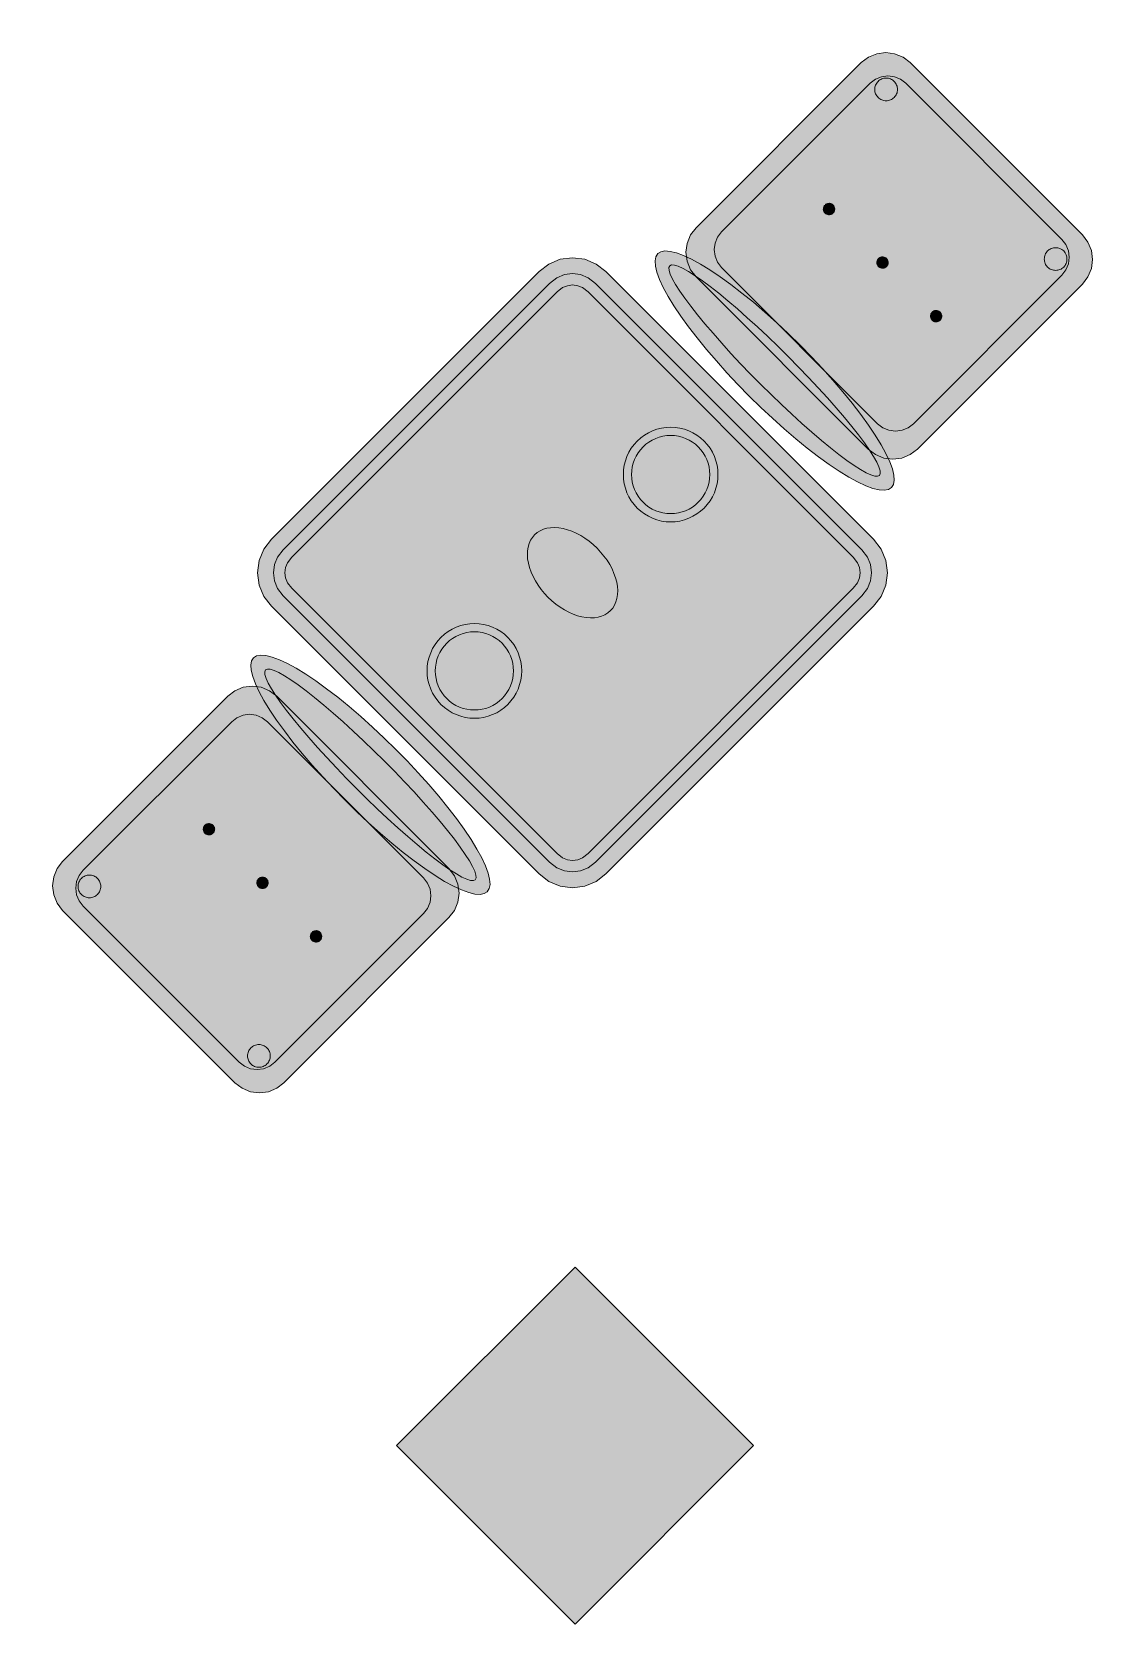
# Model space of a CAD drawing. Header units: metres. Extents: x 2172.2 to 2210.6, y 415.3 to 458.1.
# Drawn here: x 2180.175 to 2181.889, y 449.233 to 451.756 of the extents above; entities that cross this region are included whole.
import ezdxf

# ---------------------------------------------------------------- set-up
doc = ezdxf.new("R2010")
doc.units = ezdxf.units.M
for name, color, linetype, lineweight in [('NC_N1_CHAIRS', 7, 'CONTINUOUS', 13), ('NC_N1_COLUMNS', 8, 'CONTINUOUS', 25), ('NC_N1_TABLES', 7, 'CONTINUOUS', 13), ('NC_N1_WALLS', 7, 'CONTINUOUS', 25)]:
    doc.layers.add(name, color=color, linetype=linetype, lineweight=lineweight)

# ---------------------------------------------------------------- blocks, each defined once
blk = doc.blocks.new('NC_N1_ARCHITECTURE')
at = {"layer": 'NC_N1_COLUMNS', "true_color": 0xe6e9ea}
blk.add_hatch(color=256, dxfattribs=at).paths.add_polyline_path([(-8.68074, 15.516096), (-8.96358, 15.233257), (-9.246388, 15.51613), (-8.96358, 15.798936)])
at = {"layer": 'NC_N1_COLUMNS', "linetype": 'CONTINUOUS', "lineweight": -2}
blk.add_lwpolyline([(-8.68074, 15.516096), (-8.96358, 15.233257), (-9.246388, 15.51613), (-8.96358, 15.798936)], close=True, dxfattribs=at)
blk = doc.blocks.new('NC_N1_DINING_TWO_SQUARE')
at = {"true_color": 0xf6f5ef}
h = blk.add_hatch(color=256, dxfattribs=at)
h.dxf.hatch_style = 1
h.paths.add_polyline_path([(0.3, -0.375), (-0.3, -0.375), (-0.3194, -0.3724), (-0.3375, -0.365), (-0.353, -0.353), (-0.365, -0.3375), (-0.3724, -0.3194), (-0.375, -0.3), (-0.375, 0.3), (-0.3724, 0.3194), (-0.365, 0.3375), (-0.353, 0.353), (-0.3375, 0.365), (-0.3194, 0.3724), (-0.3, 0.375), (0.3, 0.375), (0.3194, 0.3724), (0.3375, 0.365), (0.353, 0.353), (0.365, 0.3375), (0.3724, 0.3194), (0.375, 0.3), (0.375, -0.3), (0.3724, -0.3194), (0.365, -0.3375), (0.353, -0.353), (0.3375, -0.365), (0.3194, -0.3724)])
at = {"color": 0, "linetype": 'CONTINUOUS', "lineweight": -2, "true_color": 0x2d3540}
blk.add_lwpolyline([(0.3, -0.375), (-0.3, -0.375), (-0.3194, -0.3724), (-0.3375, -0.365), (-0.353, -0.353), (-0.365, -0.3375), (-0.3724, -0.3194), (-0.375, -0.3), (-0.375, 0.3), (-0.3724, 0.3194), (-0.365, 0.3375), (-0.353, 0.353), (-0.3375, 0.365), (-0.3194, 0.3724), (-0.3, 0.375), (0.3, 0.375), (0.3194, 0.3724), (0.3375, 0.365), (0.353, 0.353), (0.365, 0.3375), (0.3724, 0.3194), (0.375, 0.3), (0.375, -0.3), (0.3724, -0.3194), (0.365, -0.3375), (0.353, -0.353), (0.3375, -0.365), (0.3194, -0.3724)], close=True, dxfattribs=at)
at = {"color": 0, "linetype": 'CONTINUOUS', "lineweight": -2, "true_color": 0xa38246}
for points in [[(0.2984, -0.35), (-0.2984, -0.35), (-0.3129, -0.3481), (-0.3249, -0.3431), (-0.3352, -0.3352), (-0.3431, -0.3249), (-0.3481, -0.3129), (-0.35, -0.2984), (-0.35, 0.2984), (-0.3481, 0.3129), (-0.3431, 0.3249), (-0.3352, 0.3352), (-0.3249, 0.3431), (-0.3129, 0.3481), (-0.2984, 0.35), (0.2984, 0.35), (0.3129, 0.3481), (0.3249, 0.3431), (0.3352, 0.3352), (0.3431, 0.3249), (0.3481, 0.3129), (0.35, 0.2984), (0.35, -0.2984), (0.3481, -0.3129), (0.3431, -0.3249), (0.3352, -0.3352), (0.3249, -0.3431), (0.3129, -0.3481)], [(0.2972, -0.332), (-0.2972, -0.332), (-0.3082, -0.3306), (-0.3158, -0.3274), (-0.3224, -0.3224), (-0.3274, -0.3158), (-0.3306, -0.3082), (-0.332, -0.2972), (-0.332, 0.2972), (-0.3306, 0.3082), (-0.3274, 0.3158), (-0.3224, 0.3224), (-0.3158, 0.3274), (-0.3082, 0.3306), (-0.2972, 0.332), (0.2972, 0.332), (0.3082, 0.3306), (0.3158, 0.3274), (0.3224, 0.3224), (0.3274, 0.3158), (0.3306, 0.3082), (0.332, 0.2972), (0.332, -0.2972), (0.3306, -0.3082), (0.3274, -0.3158), (0.3224, -0.3224), (0.3158, -0.3274), (0.3082, -0.3306)], [(0.062, 0.22), (0.0617, 0.2139), (0.0608, 0.2079), (0.0593, 0.202), (0.0573, 0.1963), (0.0547, 0.1908), (0.0516, 0.1856), (0.0479, 0.1807), (0.0438, 0.1762), (0.0393, 0.1721), (0.0344, 0.1684), (0.0292, 0.1653), (0.0237, 0.1627), (0.018, 0.1607), (0.0121, 0.1592), (0.0061, 0.1583), (0, 0.158), (-0.0061, 0.1583), (-0.0121, 0.1592), (-0.018, 0.1607), (-0.0237, 0.1627), (-0.0292, 0.1653), (-0.0344, 0.1684), (-0.0393, 0.1721), (-0.0438, 0.1762), (-0.0479, 0.1807), (-0.0516, 0.1856), (-0.0547, 0.1908), (-0.0573, 0.1963), (-0.0593, 0.202), (-0.0608, 0.2079), (-0.0617, 0.2139), (-0.062, 0.22), (-0.0617, 0.2261), (-0.0608, 0.2321), (-0.0593, 0.238), (-0.0573, 0.2437), (-0.0547, 0.2492), (-0.0516, 0.2544), (-0.0479, 0.2593), (-0.0438, 0.2638), (-0.0393, 0.2679), (-0.0344, 0.2716), (-0.0292, 0.2747), (-0.0237, 0.2773), (-0.018, 0.2793), (-0.0121, 0.2808), (-0.0061, 0.2817), (0, 0.282), (0.0061, 0.2817), (0.0121, 0.2808), (0.018, 0.2793), (0.0237, 0.2773), (0.0292, 0.2747), (0.0344, 0.2716), (0.0393, 0.2679), (0.0438, 0.2638), (0.0479, 0.2593), (0.0516, 0.2544), (0.0547, 0.2492), (0.0573, 0.2437), (0.0593, 0.238), (0.0608, 0.2321), (0.0617, 0.2261)], [(0.085, 0), (0.0846, 0.0054), (0.0834, 0.0107), (0.0813, 0.016), (0.0785, 0.021), (0.075, 0.0259), (0.0707, 0.0306), (0.0657, 0.0349), (0.0601, 0.0389), (0.0539, 0.0425), (0.0472, 0.0457), (0.0401, 0.0485), (0.0325, 0.0508), (0.0247, 0.0526), (0.0166, 0.0539), (0.0083, 0.0547), (0, 0.055), (-0.0083, 0.0547), (-0.0166, 0.0539), (-0.0247, 0.0526), (-0.0325, 0.0508), (-0.0401, 0.0485), (-0.0472, 0.0457), (-0.0539, 0.0425), (-0.0601, 0.0389), (-0.0657, 0.0349), (-0.0707, 0.0306), (-0.075, 0.0259), (-0.0785, 0.021), (-0.0813, 0.016), (-0.0834, 0.0107), (-0.0846, 0.0054), (-0.085, 0), (-0.0846, -0.0054), (-0.0834, -0.0107), (-0.0813, -0.016), (-0.0785, -0.021), (-0.075, -0.0259), (-0.0707, -0.0306), (-0.0657, -0.0349), (-0.0601, -0.0389), (-0.0539, -0.0425), (-0.0472, -0.0457), (-0.0401, -0.0485), (-0.0325, -0.0508), (-0.0247, -0.0526), (-0.0166, -0.0539), (-0.0083, -0.0547), (0, -0.055), (0.0083, -0.0547), (0.0166, -0.0539), (0.0247, -0.0526), (0.0325, -0.0508), (0.0401, -0.0485), (0.0472, -0.0457), (0.0539, -0.0425), (0.0601, -0.0389), (0.0657, -0.0349), (0.0707, -0.0306), (0.075, -0.0259), (0.0785, -0.021), (0.0813, -0.016), (0.0834, -0.0107), (0.0846, -0.0054)], [(0.062, -0.22), (0.0617, -0.2261), (0.0608, -0.2321), (0.0593, -0.238), (0.0573, -0.2437), (0.0547, -0.2492), (0.0516, -0.2544), (0.0479, -0.2593), (0.0438, -0.2638), (0.0393, -0.2679), (0.0344, -0.2716), (0.0292, -0.2747), (0.0237, -0.2773), (0.018, -0.2793), (0.0121, -0.2808), (0.0061, -0.2817), (0, -0.282), (-0.0061, -0.2817), (-0.0121, -0.2808), (-0.018, -0.2793), (-0.0237, -0.2773), (-0.0292, -0.2747), (-0.0344, -0.2716), (-0.0393, -0.2679), (-0.0438, -0.2638), (-0.0479, -0.2593), (-0.0516, -0.2544), (-0.0547, -0.2492), (-0.0573, -0.2437), (-0.0593, -0.238), (-0.0608, -0.2321), (-0.0617, -0.2261), (-0.062, -0.22), (-0.0617, -0.2139), (-0.0608, -0.2079), (-0.0593, -0.202), (-0.0573, -0.1963), (-0.0547, -0.1908), (-0.0516, -0.1856), (-0.0479, -0.1807), (-0.0438, -0.1762), (-0.0393, -0.1721), (-0.0344, -0.1684), (-0.0292, -0.1653), (-0.0237, -0.1627), (-0.018, -0.1607), (-0.0121, -0.1592), (-0.0061, -0.1583), (0, -0.158), (0.0061, -0.1583), (0.0121, -0.1592), (0.018, -0.1607), (0.0237, -0.1627), (0.0292, -0.1653), (0.0344, -0.1684), (0.0393, -0.1721), (0.0438, -0.1762), (0.0479, -0.1807), (0.0516, -0.1856), (0.0547, -0.1908), (0.0573, -0.1963), (0.0593, -0.202), (0.0608, -0.2079), (0.0617, -0.2139)]]:
    blk.add_lwpolyline(points, close=True, dxfattribs=at)
at = {"color": 0, "linetype": 'CONTINUOUS', "lineweight": -2, "true_color": 0x89939a}
for points in [[(0.075, 0.22), (0.0746, 0.2126), (0.0736, 0.2054), (0.0718, 0.1982), (0.0693, 0.1913), (0.0661, 0.1846), (0.0624, 0.1783), (0.058, 0.1724), (0.053, 0.167), (0.0476, 0.162), (0.0417, 0.1576), (0.0354, 0.1539), (0.0287, 0.1507), (0.0218, 0.1482), (0.0146, 0.1464), (0.0074, 0.1454), (0, 0.145), (-0.0074, 0.1454), (-0.0146, 0.1464), (-0.0218, 0.1482), (-0.0287, 0.1507), (-0.0354, 0.1539), (-0.0417, 0.1576), (-0.0476, 0.162), (-0.053, 0.167), (-0.058, 0.1724), (-0.0624, 0.1783), (-0.0661, 0.1846), (-0.0693, 0.1913), (-0.0718, 0.1982), (-0.0736, 0.2054), (-0.0746, 0.2126), (-0.075, 0.22), (-0.0746, 0.2274), (-0.0736, 0.2346), (-0.0718, 0.2418), (-0.0693, 0.2487), (-0.0661, 0.2554), (-0.0624, 0.2617), (-0.058, 0.2676), (-0.053, 0.273), (-0.0476, 0.278), (-0.0417, 0.2824), (-0.0354, 0.2861), (-0.0287, 0.2893), (-0.0218, 0.2918), (-0.0146, 0.2936), (-0.0074, 0.2946), (0, 0.295), (0.0074, 0.2946), (0.0146, 0.2936), (0.0218, 0.2918), (0.0287, 0.2893), (0.0354, 0.2861), (0.0417, 0.2824), (0.0476, 0.278), (0.053, 0.273), (0.058, 0.2676), (0.0624, 0.2617), (0.0661, 0.2554), (0.0693, 0.2487), (0.0718, 0.2418), (0.0736, 0.2346), (0.0746, 0.2274)], [(0.075, -0.22), (0.0746, -0.2274), (0.0736, -0.2346), (0.0718, -0.2418), (0.0693, -0.2487), (0.0661, -0.2554), (0.0624, -0.2617), (0.058, -0.2676), (0.053, -0.273), (0.0476, -0.278), (0.0417, -0.2824), (0.0354, -0.2861), (0.0287, -0.2893), (0.0218, -0.2918), (0.0146, -0.2936), (0.0074, -0.2946), (0, -0.295), (-0.0074, -0.2946), (-0.0146, -0.2936), (-0.0218, -0.2918), (-0.0287, -0.2893), (-0.0354, -0.2861), (-0.0417, -0.2824), (-0.0476, -0.278), (-0.053, -0.273), (-0.058, -0.2676), (-0.0624, -0.2617), (-0.0661, -0.2554), (-0.0693, -0.2487), (-0.0718, -0.2418), (-0.0736, -0.2346), (-0.0746, -0.2274), (-0.075, -0.22), (-0.0746, -0.2126), (-0.0736, -0.2054), (-0.0718, -0.1982), (-0.0693, -0.1913), (-0.0661, -0.1846), (-0.0624, -0.1783), (-0.058, -0.1724), (-0.053, -0.167), (-0.0476, -0.162), (-0.0417, -0.1576), (-0.0354, -0.1539), (-0.0287, -0.1507), (-0.0218, -0.1482), (-0.0146, -0.1464), (-0.0074, -0.1454), (0, -0.145), (0.0074, -0.1454), (0.0146, -0.1464), (0.0218, -0.1482), (0.0287, -0.1507), (0.0354, -0.1539), (0.0417, -0.1576), (0.0476, -0.162), (0.053, -0.167), (0.058, -0.1724), (0.0624, -0.1783), (0.0661, -0.1846), (0.0693, -0.1913), (0.0718, -0.1982), (0.0736, -0.2054), (0.0746, -0.2126)]]:
    blk.add_lwpolyline(points, close=True, dxfattribs=at)
blk = doc.blocks.new('NC_N1_CHAIR_OLIVE')
at = {"true_color": 0xf6f5ef}
h = blk.add_hatch(color=256, dxfattribs=at)
h.dxf.hatch_style = 1
h.paths.add_polyline_path([(0.262, 0.222), (0.2607, 0.2276), (0.257, 0.2331), (0.2507, 0.2385), (0.2421, 0.2438), (0.2311, 0.2489), (0.2178, 0.2537), (0.2025, 0.2582), (0.1853, 0.2623), (0.1662, 0.2661), (0.1456, 0.2694), (0.1235, 0.2723), (0.1003, 0.2747), (0.0761, 0.2765), (0.0511, 0.2779), (0.0257, 0.2787), (0, 0.279), (-0.0257, 0.2787), (-0.0511, 0.2779), (-0.0761, 0.2765), (-0.1003, 0.2747), (-0.1235, 0.2723), (-0.1456, 0.2694), (-0.1662, 0.2661), (-0.1853, 0.2623), (-0.2025, 0.2582), (-0.2178, 0.2537), (-0.2311, 0.2489), (-0.2421, 0.2438), (-0.2507, 0.2385), (-0.257, 0.2331), (-0.2607, 0.2276), (-0.262, 0.222), (-0.2607, 0.2164), (-0.257, 0.2109), (-0.2507, 0.2055), (-0.2421, 0.2002), (-0.2311, 0.1951), (-0.2178, 0.1903), (-0.2025, 0.1858), (-0.1853, 0.1817), (-0.1662, 0.1779), (-0.1456, 0.1746), (-0.1235, 0.1717), (-0.1003, 0.1693), (-0.0761, 0.1675), (-0.0511, 0.1661), (-0.0257, 0.1653), (0, 0.165), (0.0257, 0.1653), (0.0511, 0.1661), (0.0761, 0.1675), (0.1003, 0.1693), (0.1235, 0.1717), (0.1456, 0.1746), (0.1662, 0.1779), (0.1853, 0.1817), (0.2025, 0.1858), (0.2178, 0.1903), (0.2311, 0.1951), (0.2421, 0.2002), (0.2507, 0.2055), (0.257, 0.2109), (0.2607, 0.2164)])
at = {"true_color": 0x778fa0}
h = blk.add_hatch(color=256, dxfattribs=at)
h.dxf.hatch_style = 1
h.paths.add_polyline_path([(0.193, -0.275), (-0.193, -0.275), (-0.2072, -0.2731), (-0.2205, -0.2676), (-0.2319, -0.2589), (-0.2406, -0.2475), (-0.2461, -0.2342), (-0.248, -0.22), (-0.248, 0.15), (-0.2461, 0.1642), (-0.2406, 0.1775), (-0.2319, 0.1889), (-0.2205, 0.1976), (-0.2072, 0.2031), (-0.193, 0.205), (0.193, 0.205), (0.2072, 0.2031), (0.2205, 0.1976), (0.2319, 0.1889), (0.2406, 0.1775), (0.2461, 0.1642), (0.248, 0.15), (0.248, -0.22), (0.2461, -0.2342), (0.2406, -0.2475), (0.2319, -0.2589), (0.2205, -0.2676), (0.2072, -0.2731)])
at = {"true_color": 0xa38246}
h = blk.add_hatch(color=256, dxfattribs=at)
h.dxf.hatch_style = 1
h.paths.add_polyline_path([(-0.111, -0.02), (-0.111, -0.0209), (-0.1112, -0.0218), (-0.1114, -0.0226), (-0.1117, -0.0234), (-0.1121, -0.0242), (-0.1125, -0.025), (-0.113, -0.0257), (-0.1136, -0.0264), (-0.1143, -0.027), (-0.115, -0.0275), (-0.1158, -0.0279), (-0.1166, -0.0283), (-0.1174, -0.0286), (-0.1182, -0.0288), (-0.1191, -0.029), (-0.12, -0.029), (-0.1209, -0.029), (-0.1218, -0.0288), (-0.1226, -0.0286), (-0.1234, -0.0283), (-0.1242, -0.0279), (-0.125, -0.0275), (-0.1257, -0.027), (-0.1264, -0.0264), (-0.127, -0.0257), (-0.1275, -0.025), (-0.1279, -0.0242), (-0.1283, -0.0234), (-0.1286, -0.0226), (-0.1288, -0.0218), (-0.129, -0.0209), (-0.129, -0.02), (-0.129, -0.0191), (-0.1288, -0.0182), (-0.1286, -0.0174), (-0.1283, -0.0166), (-0.1279, -0.0158), (-0.1275, -0.015), (-0.127, -0.0143), (-0.1264, -0.0136), (-0.1257, -0.013), (-0.125, -0.0125), (-0.1242, -0.0121), (-0.1234, -0.0117), (-0.1226, -0.0114), (-0.1218, -0.0112), (-0.1209, -0.011), (-0.12, -0.011), (-0.1191, -0.011), (-0.1182, -0.0112), (-0.1174, -0.0114), (-0.1166, -0.0117), (-0.1158, -0.0121), (-0.115, -0.0125), (-0.1143, -0.013), (-0.1136, -0.0136), (-0.113, -0.0143), (-0.1125, -0.015), (-0.1121, -0.0158), (-0.1117, -0.0166), (-0.1114, -0.0174), (-0.1112, -0.0182), (-0.111, -0.0191)])
h = blk.add_hatch(color=256, dxfattribs=at)
h.dxf.hatch_style = 1
h.paths.add_polyline_path([(0.009, -0.02), (0.009, -0.0209), (0.0088, -0.0218), (0.0086, -0.0226), (0.0083, -0.0234), (0.0079, -0.0242), (0.0075, -0.025), (0.007, -0.0257), (0.0064, -0.0264), (0.0057, -0.027), (0.005, -0.0275), (0.0042, -0.0279), (0.0034, -0.0283), (0.0026, -0.0286), (0.0018, -0.0288), (0.0009, -0.029), (0, -0.029), (-0.0009, -0.029), (-0.0018, -0.0288), (-0.0026, -0.0286), (-0.0034, -0.0283), (-0.0042, -0.0279), (-0.005, -0.0275), (-0.0057, -0.027), (-0.0064, -0.0264), (-0.007, -0.0257), (-0.0075, -0.025), (-0.0079, -0.0242), (-0.0083, -0.0234), (-0.0086, -0.0226), (-0.0088, -0.0218), (-0.009, -0.0209), (-0.009, -0.02), (-0.009, -0.0191), (-0.0088, -0.0182), (-0.0086, -0.0174), (-0.0083, -0.0166), (-0.0079, -0.0158), (-0.0075, -0.015), (-0.007, -0.0143), (-0.0064, -0.0136), (-0.0057, -0.013), (-0.005, -0.0125), (-0.0042, -0.0121), (-0.0034, -0.0117), (-0.0026, -0.0114), (-0.0018, -0.0112), (-0.0009, -0.011), (0, -0.011), (0.0009, -0.011), (0.0018, -0.0112), (0.0026, -0.0114), (0.0034, -0.0117), (0.0042, -0.0121), (0.005, -0.0125), (0.0057, -0.013), (0.0064, -0.0136), (0.007, -0.0143), (0.0075, -0.015), (0.0079, -0.0158), (0.0083, -0.0166), (0.0086, -0.0174), (0.0088, -0.0182), (0.009, -0.0191)])
h = blk.add_hatch(color=256, dxfattribs=at)
h.dxf.hatch_style = 1
h.paths.add_polyline_path([(0.129, -0.02), (0.129, -0.0209), (0.1288, -0.0218), (0.1286, -0.0226), (0.1283, -0.0234), (0.1279, -0.0242), (0.1275, -0.025), (0.127, -0.0257), (0.1264, -0.0264), (0.1257, -0.027), (0.125, -0.0275), (0.1242, -0.0279), (0.1234, -0.0283), (0.1226, -0.0286), (0.1218, -0.0288), (0.1209, -0.029), (0.12, -0.029), (0.1191, -0.029), (0.1182, -0.0288), (0.1174, -0.0286), (0.1166, -0.0283), (0.1158, -0.0279), (0.115, -0.0275), (0.1143, -0.027), (0.1136, -0.0264), (0.113, -0.0257), (0.1125, -0.025), (0.1121, -0.0242), (0.1117, -0.0234), (0.1114, -0.0226), (0.1112, -0.0218), (0.111, -0.0209), (0.111, -0.02), (0.111, -0.0191), (0.1112, -0.0182), (0.1114, -0.0174), (0.1117, -0.0166), (0.1121, -0.0158), (0.1125, -0.015), (0.113, -0.0143), (0.1136, -0.0136), (0.1143, -0.013), (0.115, -0.0125), (0.1158, -0.0121), (0.1166, -0.0117), (0.1174, -0.0114), (0.1182, -0.0112), (0.1191, -0.011), (0.12, -0.011), (0.1209, -0.011), (0.1218, -0.0112), (0.1226, -0.0114), (0.1234, -0.0117), (0.1242, -0.0121), (0.125, -0.0125), (0.1257, -0.013), (0.1264, -0.0136), (0.127, -0.0143), (0.1275, -0.015), (0.1279, -0.0158), (0.1283, -0.0166), (0.1286, -0.0174), (0.1288, -0.0182), (0.129, -0.0191)])
h = blk.add_hatch(color=256, dxfattribs=at)
h.dxf.hatch_style = 1
h.paths.add_polyline_path([(-0.172, -0.218), (-0.1721, -0.2198), (-0.1723, -0.2215), (-0.1728, -0.2232), (-0.1734, -0.2249), (-0.1741, -0.2265), (-0.175, -0.228), (-0.1761, -0.2294), (-0.1773, -0.2307), (-0.1786, -0.2319), (-0.18, -0.233), (-0.1815, -0.2339), (-0.1831, -0.2346), (-0.1848, -0.2352), (-0.1865, -0.2357), (-0.1882, -0.2359), (-0.19, -0.236), (-0.1918, -0.2359), (-0.1935, -0.2357), (-0.1952, -0.2352), (-0.1969, -0.2346), (-0.1985, -0.2339), (-0.2, -0.233), (-0.2014, -0.2319), (-0.2027, -0.2307), (-0.2039, -0.2294), (-0.205, -0.228), (-0.2059, -0.2265), (-0.2066, -0.2249), (-0.2072, -0.2232), (-0.2077, -0.2215), (-0.2079, -0.2198), (-0.208, -0.218), (-0.2079, -0.2162), (-0.2077, -0.2145), (-0.2072, -0.2128), (-0.2066, -0.2111), (-0.2059, -0.2095), (-0.205, -0.208), (-0.2039, -0.2066), (-0.2027, -0.2053), (-0.2014, -0.2041), (-0.2, -0.203), (-0.1985, -0.2021), (-0.1969, -0.2014), (-0.1952, -0.2008), (-0.1935, -0.2003), (-0.1918, -0.2001), (-0.19, -0.2), (-0.1882, -0.2001), (-0.1865, -0.2003), (-0.1848, -0.2008), (-0.1831, -0.2014), (-0.1815, -0.2021), (-0.18, -0.203), (-0.1786, -0.2041), (-0.1773, -0.2053), (-0.1761, -0.2066), (-0.175, -0.208), (-0.1741, -0.2095), (-0.1734, -0.2111), (-0.1728, -0.2128), (-0.1723, -0.2145), (-0.1721, -0.2162)])
h = blk.add_hatch(color=256, dxfattribs=at)
h.dxf.hatch_style = 1
h.paths.add_polyline_path([(0.208, -0.218), (0.2079, -0.2198), (0.2077, -0.2215), (0.2072, -0.2232), (0.2066, -0.2249), (0.2059, -0.2265), (0.205, -0.228), (0.2039, -0.2294), (0.2027, -0.2307), (0.2014, -0.2319), (0.2, -0.233), (0.1985, -0.2339), (0.1969, -0.2346), (0.1952, -0.2352), (0.1935, -0.2357), (0.1918, -0.2359), (0.19, -0.236), (0.1882, -0.2359), (0.1865, -0.2357), (0.1848, -0.2352), (0.1831, -0.2346), (0.1815, -0.2339), (0.18, -0.233), (0.1786, -0.2319), (0.1773, -0.2307), (0.1761, -0.2294), (0.175, -0.228), (0.1741, -0.2265), (0.1734, -0.2249), (0.1728, -0.2232), (0.1723, -0.2215), (0.1721, -0.2198), (0.172, -0.218), (0.1721, -0.2162), (0.1723, -0.2145), (0.1728, -0.2128), (0.1734, -0.2111), (0.1741, -0.2095), (0.175, -0.208), (0.1761, -0.2066), (0.1773, -0.2053), (0.1786, -0.2041), (0.18, -0.203), (0.1815, -0.2021), (0.1831, -0.2014), (0.1848, -0.2008), (0.1865, -0.2003), (0.1882, -0.2001), (0.19, -0.2), (0.1918, -0.2001), (0.1935, -0.2003), (0.1952, -0.2008), (0.1969, -0.2014), (0.1985, -0.2021), (0.2, -0.203), (0.2014, -0.2041), (0.2027, -0.2053), (0.2039, -0.2066), (0.205, -0.208), (0.2059, -0.2095), (0.2066, -0.2111), (0.2072, -0.2128), (0.2077, -0.2145), (0.2079, -0.2162)])
at = {"color": 0, "linetype": 'CONTINUOUS', "lineweight": -2, "true_color": 0x2d3540}
for points in [[(0.262, 0.222), (0.2607, 0.2276), (0.257, 0.2331), (0.2507, 0.2385), (0.2421, 0.2438), (0.2311, 0.2489), (0.2178, 0.2537), (0.2025, 0.2582), (0.1853, 0.2623), (0.1662, 0.2661), (0.1456, 0.2694), (0.1235, 0.2723), (0.1003, 0.2747), (0.0761, 0.2765), (0.0511, 0.2779), (0.0257, 0.2787), (0, 0.279), (-0.0257, 0.2787), (-0.0511, 0.2779), (-0.0761, 0.2765), (-0.1003, 0.2747), (-0.1235, 0.2723), (-0.1456, 0.2694), (-0.1662, 0.2661), (-0.1853, 0.2623), (-0.2025, 0.2582), (-0.2178, 0.2537), (-0.2311, 0.2489), (-0.2421, 0.2438), (-0.2507, 0.2385), (-0.257, 0.2331), (-0.2607, 0.2276), (-0.262, 0.222), (-0.2607, 0.2164), (-0.257, 0.2109), (-0.2507, 0.2055), (-0.2421, 0.2002), (-0.2311, 0.1951), (-0.2178, 0.1903), (-0.2025, 0.1858), (-0.1853, 0.1817), (-0.1662, 0.1779), (-0.1456, 0.1746), (-0.1235, 0.1717), (-0.1003, 0.1693), (-0.0761, 0.1675), (-0.0511, 0.1661), (-0.0257, 0.1653), (0, 0.165), (0.0257, 0.1653), (0.0511, 0.1661), (0.0761, 0.1675), (0.1003, 0.1693), (0.1235, 0.1717), (0.1456, 0.1746), (0.1662, 0.1779), (0.1853, 0.1817), (0.2025, 0.1858), (0.2178, 0.1903), (0.2311, 0.1951), (0.2421, 0.2002), (0.2507, 0.2055), (0.257, 0.2109), (0.2607, 0.2164)], [(0.193, -0.275), (-0.193, -0.275), (-0.2072, -0.2731), (-0.2205, -0.2676), (-0.2319, -0.2589), (-0.2406, -0.2475), (-0.2461, -0.2342), (-0.248, -0.22), (-0.248, 0.15), (-0.2461, 0.1642), (-0.2406, 0.1775), (-0.2319, 0.1889), (-0.2205, 0.1976), (-0.2072, 0.2031), (-0.193, 0.205), (0.193, 0.205), (0.2072, 0.2031), (0.2205, 0.1976), (0.2319, 0.1889), (0.2406, 0.1775), (0.2461, 0.1642), (0.248, 0.15), (0.248, -0.22), (0.2461, -0.2342), (0.2406, -0.2475), (0.2319, -0.2589), (0.2205, -0.2676), (0.2072, -0.2731)]]:
    blk.add_lwpolyline(points, close=True, dxfattribs=at)
at = {"color": 0, "linetype": 'CONTINUOUS', "lineweight": -2, "true_color": 0xa38246}
for points in [[(0.235, 0.222), (0.2339, 0.225), (0.2305, 0.228), (0.2249, 0.231), (0.2171, 0.2339), (0.2073, 0.2366), (0.1954, 0.2392), (0.1817, 0.2417), (0.1662, 0.2439), (0.1491, 0.246), (0.1306, 0.2478), (0.1108, 0.2493), (0.0899, 0.2506), (0.0682, 0.2517), (0.0458, 0.2524), (0.023, 0.2529), (0, 0.253), (-0.023, 0.2529), (-0.0458, 0.2524), (-0.0682, 0.2517), (-0.0899, 0.2506), (-0.1108, 0.2493), (-0.1306, 0.2478), (-0.1491, 0.246), (-0.1662, 0.2439), (-0.1817, 0.2417), (-0.1954, 0.2392), (-0.2073, 0.2366), (-0.2171, 0.2339), (-0.2249, 0.231), (-0.2305, 0.228), (-0.2339, 0.225), (-0.235, 0.222), (-0.2339, 0.219), (-0.2305, 0.216), (-0.2249, 0.213), (-0.2171, 0.2101), (-0.2073, 0.2074), (-0.1954, 0.2048), (-0.1817, 0.2023), (-0.1662, 0.2001), (-0.1491, 0.198), (-0.1306, 0.1962), (-0.1108, 0.1947), (-0.0899, 0.1934), (-0.0682, 0.1923), (-0.0458, 0.1916), (-0.023, 0.1911), (0, 0.191), (0.023, 0.1911), (0.0458, 0.1916), (0.0682, 0.1923), (0.0899, 0.1934), (0.1108, 0.1947), (0.1306, 0.1962), (0.1491, 0.198), (0.1662, 0.2001), (0.1817, 0.2023), (0.1954, 0.2048), (0.2073, 0.2074), (0.2171, 0.2101), (0.2249, 0.213), (0.2305, 0.216), (0.2339, 0.219)], [(0.175, -0.247), (-0.175, -0.247), (-0.1854, -0.2456), (-0.195, -0.2416), (-0.2033, -0.2353), (-0.2096, -0.227), (-0.2136, -0.2174), (-0.215, -0.207), (-0.215, 0.126), (-0.2136, 0.1364), (-0.2096, 0.146), (-0.2033, 0.1543), (-0.195, 0.1606), (-0.1854, 0.1646), (-0.175, 0.166), (0.175, 0.166), (0.1854, 0.1646), (0.195, 0.1606), (0.2033, 0.1543), (0.2096, 0.146), (0.2136, 0.1364), (0.215, 0.126), (0.215, -0.207), (0.2136, -0.2174), (0.2096, -0.227), (0.2033, -0.2353), (0.195, -0.2416), (0.1854, -0.2456)]]:
    blk.add_lwpolyline(points, close=True, dxfattribs=at)
at = {"color": 0, "linetype": 'CONTINUOUS', "lineweight": -2}
for points in [[(-0.111, -0.02), (-0.111, -0.0209), (-0.1112, -0.0218), (-0.1114, -0.0226), (-0.1117, -0.0234), (-0.1121, -0.0242), (-0.1125, -0.025), (-0.113, -0.0257), (-0.1136, -0.0264), (-0.1143, -0.027), (-0.115, -0.0275), (-0.1158, -0.0279), (-0.1166, -0.0283), (-0.1174, -0.0286), (-0.1182, -0.0288), (-0.1191, -0.029), (-0.12, -0.029), (-0.1209, -0.029), (-0.1218, -0.0288), (-0.1226, -0.0286), (-0.1234, -0.0283), (-0.1242, -0.0279), (-0.125, -0.0275), (-0.1257, -0.027), (-0.1264, -0.0264), (-0.127, -0.0257), (-0.1275, -0.025), (-0.1279, -0.0242), (-0.1283, -0.0234), (-0.1286, -0.0226), (-0.1288, -0.0218), (-0.129, -0.0209), (-0.129, -0.02), (-0.129, -0.0191), (-0.1288, -0.0182), (-0.1286, -0.0174), (-0.1283, -0.0166), (-0.1279, -0.0158), (-0.1275, -0.015), (-0.127, -0.0143), (-0.1264, -0.0136), (-0.1257, -0.013), (-0.125, -0.0125), (-0.1242, -0.0121), (-0.1234, -0.0117), (-0.1226, -0.0114), (-0.1218, -0.0112), (-0.1209, -0.011), (-0.12, -0.011), (-0.1191, -0.011), (-0.1182, -0.0112), (-0.1174, -0.0114), (-0.1166, -0.0117), (-0.1158, -0.0121), (-0.115, -0.0125), (-0.1143, -0.013), (-0.1136, -0.0136), (-0.113, -0.0143), (-0.1125, -0.015), (-0.1121, -0.0158), (-0.1117, -0.0166), (-0.1114, -0.0174), (-0.1112, -0.0182), (-0.111, -0.0191)], [(0.009, -0.02), (0.009, -0.0209), (0.0088, -0.0218), (0.0086, -0.0226), (0.0083, -0.0234), (0.0079, -0.0242), (0.0075, -0.025), (0.007, -0.0257), (0.0064, -0.0264), (0.0057, -0.027), (0.005, -0.0275), (0.0042, -0.0279), (0.0034, -0.0283), (0.0026, -0.0286), (0.0018, -0.0288), (0.0009, -0.029), (0, -0.029), (-0.0009, -0.029), (-0.0018, -0.0288), (-0.0026, -0.0286), (-0.0034, -0.0283), (-0.0042, -0.0279), (-0.005, -0.0275), (-0.0057, -0.027), (-0.0064, -0.0264), (-0.007, -0.0257), (-0.0075, -0.025), (-0.0079, -0.0242), (-0.0083, -0.0234), (-0.0086, -0.0226), (-0.0088, -0.0218), (-0.009, -0.0209), (-0.009, -0.02), (-0.009, -0.0191), (-0.0088, -0.0182), (-0.0086, -0.0174), (-0.0083, -0.0166), (-0.0079, -0.0158), (-0.0075, -0.015), (-0.007, -0.0143), (-0.0064, -0.0136), (-0.0057, -0.013), (-0.005, -0.0125), (-0.0042, -0.0121), (-0.0034, -0.0117), (-0.0026, -0.0114), (-0.0018, -0.0112), (-0.0009, -0.011), (0, -0.011), (0.0009, -0.011), (0.0018, -0.0112), (0.0026, -0.0114), (0.0034, -0.0117), (0.0042, -0.0121), (0.005, -0.0125), (0.0057, -0.013), (0.0064, -0.0136), (0.007, -0.0143), (0.0075, -0.015), (0.0079, -0.0158), (0.0083, -0.0166), (0.0086, -0.0174), (0.0088, -0.0182), (0.009, -0.0191)], [(0.129, -0.02), (0.129, -0.0209), (0.1288, -0.0218), (0.1286, -0.0226), (0.1283, -0.0234), (0.1279, -0.0242), (0.1275, -0.025), (0.127, -0.0257), (0.1264, -0.0264), (0.1257, -0.027), (0.125, -0.0275), (0.1242, -0.0279), (0.1234, -0.0283), (0.1226, -0.0286), (0.1218, -0.0288), (0.1209, -0.029), (0.12, -0.029), (0.1191, -0.029), (0.1182, -0.0288), (0.1174, -0.0286), (0.1166, -0.0283), (0.1158, -0.0279), (0.115, -0.0275), (0.1143, -0.027), (0.1136, -0.0264), (0.113, -0.0257), (0.1125, -0.025), (0.1121, -0.0242), (0.1117, -0.0234), (0.1114, -0.0226), (0.1112, -0.0218), (0.111, -0.0209), (0.111, -0.02), (0.111, -0.0191), (0.1112, -0.0182), (0.1114, -0.0174), (0.1117, -0.0166), (0.1121, -0.0158), (0.1125, -0.015), (0.113, -0.0143), (0.1136, -0.0136), (0.1143, -0.013), (0.115, -0.0125), (0.1158, -0.0121), (0.1166, -0.0117), (0.1174, -0.0114), (0.1182, -0.0112), (0.1191, -0.011), (0.12, -0.011), (0.1209, -0.011), (0.1218, -0.0112), (0.1226, -0.0114), (0.1234, -0.0117), (0.1242, -0.0121), (0.125, -0.0125), (0.1257, -0.013), (0.1264, -0.0136), (0.127, -0.0143), (0.1275, -0.015), (0.1279, -0.0158), (0.1283, -0.0166), (0.1286, -0.0174), (0.1288, -0.0182), (0.129, -0.0191)], [(-0.172, -0.218), (-0.1721, -0.2198), (-0.1723, -0.2215), (-0.1728, -0.2232), (-0.1734, -0.2249), (-0.1741, -0.2265), (-0.175, -0.228), (-0.1761, -0.2294), (-0.1773, -0.2307), (-0.1786, -0.2319), (-0.18, -0.233), (-0.1815, -0.2339), (-0.1831, -0.2346), (-0.1848, -0.2352), (-0.1865, -0.2357), (-0.1882, -0.2359), (-0.19, -0.236), (-0.1918, -0.2359), (-0.1935, -0.2357), (-0.1952, -0.2352), (-0.1969, -0.2346), (-0.1985, -0.2339), (-0.2, -0.233), (-0.2014, -0.2319), (-0.2027, -0.2307), (-0.2039, -0.2294), (-0.205, -0.228), (-0.2059, -0.2265), (-0.2066, -0.2249), (-0.2072, -0.2232), (-0.2077, -0.2215), (-0.2079, -0.2198), (-0.208, -0.218), (-0.2079, -0.2162), (-0.2077, -0.2145), (-0.2072, -0.2128), (-0.2066, -0.2111), (-0.2059, -0.2095), (-0.205, -0.208), (-0.2039, -0.2066), (-0.2027, -0.2053), (-0.2014, -0.2041), (-0.2, -0.203), (-0.1985, -0.2021), (-0.1969, -0.2014), (-0.1952, -0.2008), (-0.1935, -0.2003), (-0.1918, -0.2001), (-0.19, -0.2), (-0.1882, -0.2001), (-0.1865, -0.2003), (-0.1848, -0.2008), (-0.1831, -0.2014), (-0.1815, -0.2021), (-0.18, -0.203), (-0.1786, -0.2041), (-0.1773, -0.2053), (-0.1761, -0.2066), (-0.175, -0.208), (-0.1741, -0.2095), (-0.1734, -0.2111), (-0.1728, -0.2128), (-0.1723, -0.2145), (-0.1721, -0.2162)], [(0.208, -0.218), (0.2079, -0.2198), (0.2077, -0.2215), (0.2072, -0.2232), (0.2066, -0.2249), (0.2059, -0.2265), (0.205, -0.228), (0.2039, -0.2294), (0.2027, -0.2307), (0.2014, -0.2319), (0.2, -0.233), (0.1985, -0.2339), (0.1969, -0.2346), (0.1952, -0.2352), (0.1935, -0.2357), (0.1918, -0.2359), (0.19, -0.236), (0.1882, -0.2359), (0.1865, -0.2357), (0.1848, -0.2352), (0.1831, -0.2346), (0.1815, -0.2339), (0.18, -0.233), (0.1786, -0.2319), (0.1773, -0.2307), (0.1761, -0.2294), (0.175, -0.228), (0.1741, -0.2265), (0.1734, -0.2249), (0.1728, -0.2232), (0.1723, -0.2215), (0.1721, -0.2198), (0.172, -0.218), (0.1721, -0.2162), (0.1723, -0.2145), (0.1728, -0.2128), (0.1734, -0.2111), (0.1741, -0.2095), (0.175, -0.208), (0.1761, -0.2066), (0.1773, -0.2053), (0.1786, -0.2041), (0.18, -0.203), (0.1815, -0.2021), (0.1831, -0.2014), (0.1848, -0.2008), (0.1865, -0.2003), (0.1882, -0.2001), (0.19, -0.2), (0.1918, -0.2001), (0.1935, -0.2003), (0.1952, -0.2008), (0.1969, -0.2014), (0.1985, -0.2021), (0.2, -0.203), (0.2014, -0.2041), (0.2027, -0.2053), (0.2039, -0.2066), (0.205, -0.208), (0.2059, -0.2095), (0.2066, -0.2111), (0.2072, -0.2128), (0.2077, -0.2145), (0.2079, -0.2162)]]:
    blk.add_lwpolyline(points, close=True, dxfattribs=at)

msp = doc.modelspace()

# ---------------------------------------------------------------- block references
at = {"layer": 'NC_N1_CHAIRS', "linetype": 'CONTINUOUS'}
for p, yscale, rotation in [((2181.5098, 451.3766), -1, -45), ((2180.5552, 450.4221), -1.0000000000000002, 135.00000000000003)]:
    msp.add_blockref('NC_N1_CHAIR_OLIVE', p, dxfattribs=dict(at, yscale=yscale, rotation=rotation))
at = {"layer": 'NC_N1_TABLES', "linetype": 'CONTINUOUS', "yscale": -1, "rotation": -45}
msp.add_blockref('NC_N1_DINING_TWO_SQUARE', (2181.0325, 450.8993), dxfattribs=at)
at = {"layer": 'NC_N1_WALLS'}
msp.add_blockref('NC_N1_ARCHITECTURE', (2190, 434), dxfattribs=at)

doc.saveas('drawing.dxf')
